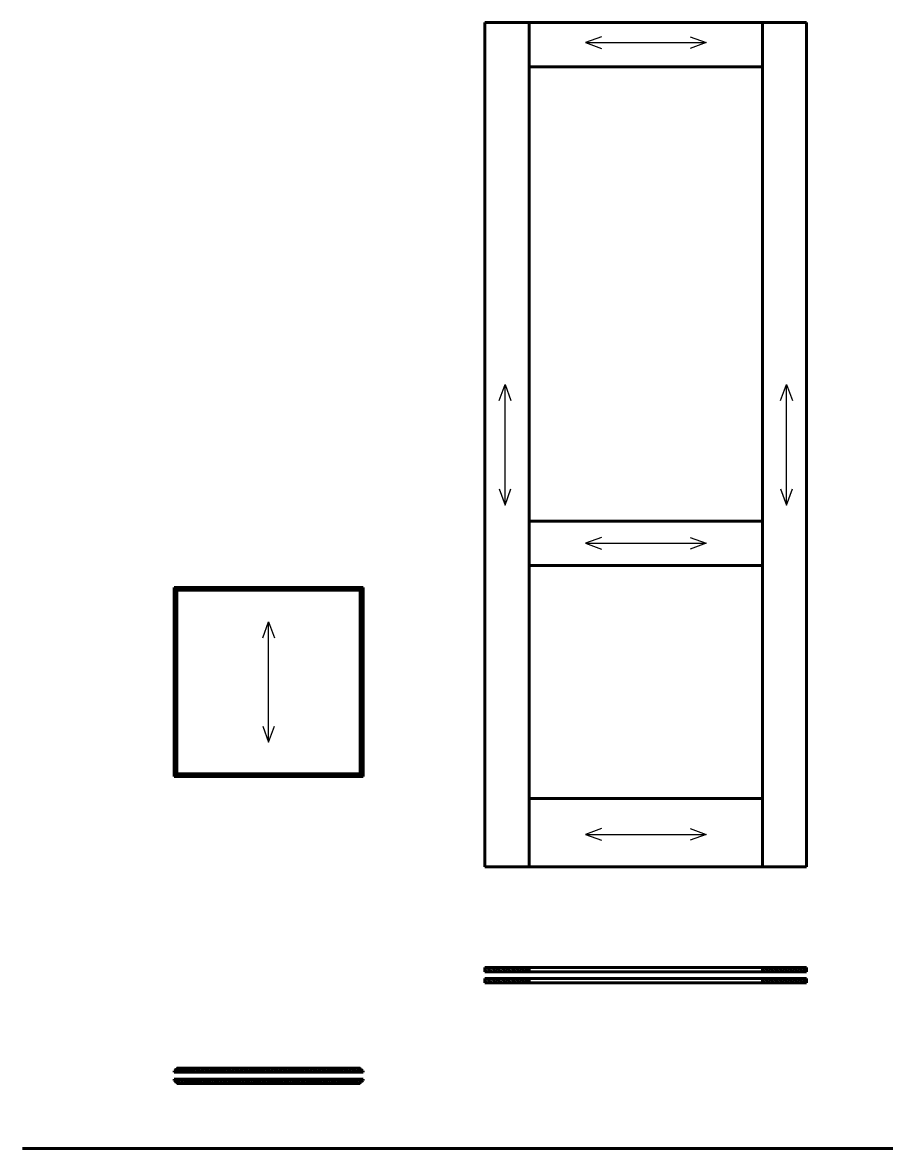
# Model space of a CAD drawing. Header units: inches. Extents: x -4554 to 14101, y -13650 to 2449.
# Drawn here: x -3250 to -1101, y -700 to 2100 of the extents above; entities that cross this region are included whole.
import ezdxf

# ---------------------------------------------------------------- set-up
doc = ezdxf.new("R2010")
doc.units = ezdxf.units.IN
doc.layers.add('Слой1', color=7, linetype='Continuous')

# ---------------------------------------------------------------- blocks, each defined once
blk = doc.blocks.new('*B330')
at = {"layer": 'Слой1', "linetype": 'Continuous'}
for p, q in [((-2082.8, -288), (-2100, -278.1)), ((-2095, -277.5), (-2076.8, -288)), ((-2070.8, -288), (-2089, -277.5)), ((-2083, -277.5), (-2064.8, -288)), ((-2058.8, -288), (-2077, -277.5)), ((-2071, -277.5), (-2052.8, -288)), ((-2046.8, -288), (-2065, -277.5)), ((-2059, -277.5), (-2040.8, -288)), ((-2034.8, -288), (-2053, -277.5)), ((-2047, -277.5), (-2028.8, -288)), ((-2022.8, -288), (-2041, -277.5)), ((-2035, -277.5), (-2016.8, -288)), ((-2010.8, -288), (-2029, -277.5)), ((-2023, -277.5), (-2004.8, -288)), ((-1998.8, -288), (-2017, -277.5)), ((-2011, -277.5), (-1992.8, -288)), ((-1990, -286.2), (-2005, -277.5)), ((-1999, -277.5), (-1990, -282.7)), ((-1990, -279.2), (-1993, -277.5)), ((-2100, -281.5), (-2088.8, -288)), ((-2094.8, -288), (-2100, -285))]:
    blk.add_line(p, q, dxfattribs=at)
blk = doc.blocks.new('*B331')
at = {"layer": 'Слой1', "linetype": 'Continuous'}
for p, q in [((-1392.8, -288), (-1410, -278.1)), ((-1405, -277.5), (-1386.8, -288)), ((-1380.8, -288), (-1399, -277.5)), ((-1393, -277.5), (-1374.8, -288)), ((-1368.8, -288), (-1387, -277.5)), ((-1381, -277.5), (-1362.8, -288)), ((-1356.8, -288), (-1375, -277.5)), ((-1369, -277.5), (-1350.8, -288)), ((-1344.8, -288), (-1363, -277.5)), ((-1357, -277.5), (-1338.8, -288)), ((-1332.8, -288), (-1351, -277.5)), ((-1345, -277.5), (-1326.8, -288)), ((-1320.8, -288), (-1339, -277.5)), ((-1333, -277.5), (-1314.8, -288)), ((-1308.8, -288), (-1327, -277.5)), ((-1321, -277.5), (-1302.8, -288)), ((-1300, -286.2), (-1315, -277.5)), ((-1309, -277.5), (-1300, -282.7)), ((-1300, -279.2), (-1303, -277.5)), ((-1410, -281.5), (-1398.8, -288)), ((-1404.8, -288), (-1410, -285))]:
    blk.add_line(p, q, dxfattribs=at)
blk = doc.blocks.new('*B332')
at = {"layer": 'Слой1', "linetype": 'Continuous'}
for p, q in [((-2082.8, -260.5), (-2100, -250.6)), ((-2095, -250), (-2076.8, -260.5)), ((-2070.8, -260.5), (-2089, -250)), ((-2083, -250), (-2064.8, -260.5)), ((-2058.8, -260.5), (-2077, -250)), ((-2071, -250), (-2052.8, -260.5)), ((-2046.8, -260.5), (-2065, -250)), ((-2059, -250), (-2040.8, -260.5)), ((-2034.8, -260.5), (-2053, -250)), ((-2047, -250), (-2028.8, -260.5)), ((-2022.8, -260.5), (-2041, -250)), ((-2035, -250), (-2016.8, -260.5)), ((-2010.8, -260.5), (-2029, -250)), ((-2023, -250), (-2004.8, -260.5)), ((-1998.8, -260.5), (-2017, -250)), ((-2011, -250), (-1992.8, -260.5)), ((-1990, -258.7), (-2005, -250)), ((-1999, -250), (-1990, -255.2)), ((-1990, -251.7), (-1993, -250)), ((-2100, -254), (-2088.8, -260.5)), ((-2094.8, -260.5), (-2100, -257.5))]:
    blk.add_line(p, q, dxfattribs=at)
blk = doc.blocks.new('*B333')
at = {"layer": 'Слой1', "linetype": 'Continuous'}
for p, q in [((-1392.8, -260.5), (-1410, -250.6)), ((-1405, -250), (-1386.8, -260.5)), ((-1380.8, -260.5), (-1399, -250)), ((-1393, -250), (-1374.8, -260.5)), ((-1368.8, -260.5), (-1387, -250)), ((-1381, -250), (-1362.8, -260.5)), ((-1356.8, -260.5), (-1375, -250)), ((-1369, -250), (-1350.8, -260.5)), ((-1344.8, -260.5), (-1363, -250)), ((-1357, -250), (-1338.8, -260.5)), ((-1332.8, -260.5), (-1351, -250)), ((-1345, -250), (-1326.8, -260.5)), ((-1320.8, -260.5), (-1339, -250)), ((-1333, -250), (-1314.8, -260.5)), ((-1308.8, -260.5), (-1327, -250)), ((-1321, -250), (-1302.8, -260.5)), ((-1300, -258.7), (-1315, -250)), ((-1309, -250), (-1300, -255.2)), ((-1300, -251.7), (-1303, -250)), ((-1410, -254), (-1398.8, -260.5)), ((-1404.8, -260.5), (-1410, -257.5))]:
    blk.add_line(p, q, dxfattribs=at)
blk = doc.blocks.new('*B342')
at = {"layer": 'Слой1', "linetype": 'Continuous'}
for p, q in [((-2868, -502.6), (-2863.4, -510.5)), ((-2860, -510.5), (-2866, -500.1)), ((-2862.6, -500), (-2856.5, -510.5)), ((-2853, -510.5), (-2859.1, -500)), ((-2855.6, -500), (-2849.6, -510.5)), ((-2846.1, -510.5), (-2852.2, -500)), ((-2848.7, -500), (-2842.7, -510.5)), ((-2839.2, -510.5), (-2845.3, -500)), ((-2841.8, -500), (-2835.7, -510.5)), ((-2832.3, -510.5), (-2838.3, -500)), ((-2834.9, -500), (-2828.8, -510.5)), ((-2825.3, -510.5), (-2831.4, -500)), ((-2827.9, -500), (-2821.9, -510.5)), ((-2818.4, -510.5), (-2824.5, -500)), ((-2821, -500), (-2814.9, -510.5)), ((-2811.5, -510.5), (-2817.5, -500)), ((-2814.1, -500), (-2808, -510.5)), ((-2804.5, -510.5), (-2810.6, -500)), ((-2807.1, -500), (-2801.1, -510.5)), ((-2797.6, -510.5), (-2803.7, -500)), ((-2800.2, -500), (-2794.2, -510.5)), ((-2790.7, -510.5), (-2796.8, -500)), ((-2793.3, -500), (-2787.2, -510.5)), ((-2783.8, -510.5), (-2789.8, -500)), ((-2786.4, -500), (-2780.3, -510.5)), ((-2776.8, -510.5), (-2782.9, -500)), ((-2779.4, -500), (-2773.4, -510.5)), ((-2769.9, -510.5), (-2776, -500)), ((-2772.5, -500), (-2766.4, -510.5)), ((-2763, -510.5), (-2769, -500)), ((-2765.6, -500), (-2759.5, -510.5)), ((-2756, -510.5), (-2762.1, -500)), ((-2758.6, -500), (-2752.6, -510.5)), ((-2749.1, -510.5), (-2755.2, -500)), ((-2751.7, -500), (-2745.7, -510.5)), ((-2742.2, -510.5), (-2748.3, -500)), ((-2744.8, -500), (-2738.7, -510.5)), ((-2735.3, -510.5), (-2741.3, -500)), ((-2737.9, -500), (-2731.8, -510.5)), ((-2728.3, -510.5), (-2734.4, -500)), ((-2730.9, -500), (-2724.9, -510.5)), ((-2721.4, -510.5), (-2727.5, -500)), ((-2724, -500), (-2717.9, -510.5)), ((-2714.5, -510.5), (-2720.5, -500)), ((-2717.1, -500), (-2711, -510.5)), ((-2707.6, -510.5), (-2713.6, -500)), ((-2710.2, -500), (-2704.1, -510.5)), ((-2700.6, -510.5), (-2706.7, -500)), ((-2703.2, -500), (-2697.2, -510.5)), ((-2693.7, -510.5), (-2699.8, -500)), ((-2696.3, -500), (-2690.2, -510.5)), ((-2686.8, -510.5), (-2692.8, -500)), ((-2689.4, -500), (-2683.3, -510.5)), ((-2679.8, -510.5), (-2685.9, -500)), ((-2682.4, -500), (-2676.4, -510.5)), ((-2672.9, -510.5), (-2679, -500)), ((-2675.5, -500), (-2669.4, -510.5)), ((-2666, -510.5), (-2672, -500)), ((-2668.6, -500), (-2662.5, -510.5)), ((-2659.1, -510.5), (-2665.1, -500)), ((-2661.7, -500), (-2655.6, -510.5)), ((-2652.1, -510.5), (-2658.2, -500)), ((-2654.7, -500), (-2648.7, -510.5)), ((-2645.2, -510.5), (-2651.3, -500)), ((-2647.8, -500), (-2641.7, -510.5)), ((-2638.3, -510.5), (-2644.3, -500)), ((-2640.9, -500), (-2634.8, -510.5)), ((-2631.3, -510.5), (-2637.4, -500)), ((-2633.9, -500), (-2627.9, -510.5)), ((-2624.4, -510.5), (-2630.5, -500)), ((-2627, -500), (-2620.9, -510.5)), ((-2617.5, -510.5), (-2623.5, -500)), ((-2620.1, -500), (-2614, -510.5)), ((-2610.6, -510.5), (-2616.6, -500)), ((-2613.2, -500), (-2607.1, -510.5)), ((-2603.6, -510.5), (-2609.7, -500)), ((-2606.2, -500), (-2600.2, -510.5)), ((-2596.7, -510.5), (-2602.8, -500)), ((-2599.3, -500), (-2593.2, -510.5)), ((-2589.8, -510.5), (-2595.8, -500)), ((-2592.4, -500), (-2586.3, -510.5)), ((-2582.8, -510.5), (-2588.9, -500)), ((-2585.4, -500), (-2579.4, -510.5)), ((-2575.9, -510.5), (-2582, -500)), ((-2578.5, -500), (-2572.5, -510.5)), ((-2569, -510.5), (-2575.1, -500)), ((-2571.6, -500), (-2565.5, -510.5)), ((-2562.1, -510.5), (-2568.1, -500)), ((-2564.7, -500), (-2558.6, -510.5)), ((-2555.1, -510.5), (-2561.2, -500)), ((-2557.7, -500), (-2551.7, -510.5)), ((-2548.2, -510.5), (-2554.3, -500)), ((-2550.8, -500), (-2544.7, -510.5)), ((-2541.3, -510.5), (-2547.3, -500)), ((-2543.9, -500), (-2537.8, -510.5)), ((-2534.3, -510.5), (-2540.4, -500)), ((-2536.9, -500), (-2530.9, -510.5)), ((-2527.4, -510.5), (-2533.5, -500)), ((-2530, -500), (-2524, -510.5)), ((-2520.5, -510.5), (-2526.6, -500)), ((-2523.1, -500), (-2517, -510.5)), ((-2513.6, -510.5), (-2519.6, -500)), ((-2516.2, -500), (-2510.1, -510.5)), ((-2506.6, -510.5), (-2512.7, -500)), ((-2509.2, -500), (-2503.2, -510.5)), ((-2499.7, -510.5), (-2505.8, -500)), ((-2502.3, -500), (-2496.2, -510.5)), ((-2492.8, -510.5), (-2498.8, -500)), ((-2495.4, -500), (-2489.3, -510.5)), ((-2485.8, -510.5), (-2491.9, -500)), ((-2488.4, -500), (-2482.4, -510.5)), ((-2478.9, -510.5), (-2485, -500)), ((-2481.5, -500), (-2475.5, -510.5)), ((-2472, -510.5), (-2478.1, -500)), ((-2474.6, -500), (-2468.5, -510.5)), ((-2465.1, -510.5), (-2471.1, -500)), ((-2467.7, -500), (-2461.6, -510.5)), ((-2458.1, -510.5), (-2464.2, -500)), ((-2460.7, -500), (-2454.7, -510.5)), ((-2451.2, -510.5), (-2457.3, -500)), ((-2453.8, -500), (-2447.7, -510.5)), ((-2444.3, -510.5), (-2450.3, -500)), ((-2446.9, -500), (-2440.8, -510.5)), ((-2437.4, -510.5), (-2443.4, -500)), ((-2440, -500), (-2433.9, -510.5)), ((-2430.4, -510.5), (-2436.5, -500)), ((-2433, -500), (-2427, -510.5)), ((-2423.5, -510.5), (-2429.6, -500)), ((-2426.1, -500), (-2420, -510.5)), ((-2416.6, -510.5), (-2422.6, -500)), ((-2419.2, -500), (-2413.1, -510.5)), ((-2409.6, -510.5), (-2415.7, -500)), ((-2412.2, -500), (-2406.2, -510.5)), ((-2872.4, -507), (-2870.4, -510.5)), ((-2866.9, -510.5), (-2869.7, -505.7)), ((-2403, -510), (-2405, -506.6))]:
    blk.add_line(p, q, dxfattribs=at)
blk = doc.blocks.new('*B348')
at = {"layer": 'Слой1', "linetype": 'Continuous'}
for p, q in [((-2872.4, -527.5), (-2869.6, -532.3)), ((-2862.9, -538), (-2868.9, -527.5)), ((-2865.5, -527.5), (-2859.4, -538)), ((-2855.9, -538), (-2862, -527.5)), ((-2858.5, -527.5), (-2852.5, -538)), ((-2849, -538), (-2855.1, -527.5)), ((-2851.6, -527.5), (-2845.5, -538)), ((-2842.1, -538), (-2848.1, -527.5)), ((-2844.7, -527.5), (-2838.6, -538)), ((-2835.1, -538), (-2841.2, -527.5)), ((-2837.7, -527.5), (-2831.7, -538)), ((-2828.2, -538), (-2834.3, -527.5)), ((-2830.8, -527.5), (-2824.8, -538)), ((-2821.3, -538), (-2827.4, -527.5)), ((-2823.9, -527.5), (-2817.8, -538)), ((-2814.4, -538), (-2820.4, -527.5)), ((-2817, -527.5), (-2810.9, -538)), ((-2807.4, -538), (-2813.5, -527.5)), ((-2810, -527.5), (-2804, -538)), ((-2800.5, -538), (-2806.6, -527.5)), ((-2803.1, -527.5), (-2797, -538)), ((-2793.6, -538), (-2799.6, -527.5)), ((-2796.2, -527.5), (-2790.1, -538)), ((-2786.6, -538), (-2792.7, -527.5)), ((-2789.2, -527.5), (-2783.2, -538)), ((-2779.7, -538), (-2785.8, -527.5)), ((-2782.3, -527.5), (-2776.3, -538)), ((-2772.8, -538), (-2778.9, -527.5)), ((-2775.4, -527.5), (-2769.3, -538)), ((-2765.9, -538), (-2771.9, -527.5)), ((-2768.5, -527.5), (-2762.4, -538)), ((-2758.9, -538), (-2765, -527.5)), ((-2761.5, -527.5), (-2755.5, -538)), ((-2752, -538), (-2758.1, -527.5)), ((-2754.6, -527.5), (-2748.5, -538)), ((-2745.1, -538), (-2751.1, -527.5)), ((-2747.7, -527.5), (-2741.6, -538)), ((-2738.2, -538), (-2744.2, -527.5)), ((-2740.7, -527.5), (-2734.7, -538)), ((-2731.2, -538), (-2737.3, -527.5)), ((-2733.8, -527.5), (-2727.8, -538)), ((-2724.3, -538), (-2730.4, -527.5)), ((-2726.9, -527.5), (-2720.8, -538)), ((-2717.4, -538), (-2723.4, -527.5)), ((-2720, -527.5), (-2713.9, -538)), ((-2710.4, -538), (-2716.5, -527.5)), ((-2713, -527.5), (-2707, -538)), ((-2703.5, -538), (-2709.6, -527.5)), ((-2706.1, -527.5), (-2700, -538)), ((-2696.6, -538), (-2702.6, -527.5)), ((-2699.2, -527.5), (-2693.1, -538)), ((-2689.7, -538), (-2695.7, -527.5)), ((-2692.3, -527.5), (-2686.2, -538)), ((-2682.7, -538), (-2688.8, -527.5)), ((-2685.3, -527.5), (-2679.3, -538)), ((-2675.8, -538), (-2681.9, -527.5)), ((-2678.4, -527.5), (-2672.3, -538)), ((-2668.9, -538), (-2674.9, -527.5)), ((-2671.5, -527.5), (-2665.4, -538)), ((-2661.9, -538), (-2668, -527.5)), ((-2664.5, -527.5), (-2658.5, -538)), ((-2655, -538), (-2661.1, -527.5)), ((-2657.6, -527.5), (-2651.5, -538)), ((-2648.1, -538), (-2654.1, -527.5)), ((-2650.7, -527.5), (-2644.6, -538)), ((-2641.2, -538), (-2647.2, -527.5)), ((-2643.8, -527.5), (-2637.7, -538)), ((-2634.2, -538), (-2640.3, -527.5)), ((-2636.8, -527.5), (-2630.8, -538)), ((-2627.3, -538), (-2633.4, -527.5)), ((-2629.9, -527.5), (-2623.8, -538)), ((-2620.4, -538), (-2626.4, -527.5)), ((-2623, -527.5), (-2616.9, -538)), ((-2613.4, -538), (-2619.5, -527.5)), ((-2616, -527.5), (-2610, -538)), ((-2606.5, -538), (-2612.6, -527.5)), ((-2609.1, -527.5), (-2603.1, -538)), ((-2599.6, -538), (-2605.6, -527.5)), ((-2602.2, -527.5), (-2596.1, -538)), ((-2592.7, -538), (-2598.7, -527.5)), ((-2595.3, -527.5), (-2589.2, -538)), ((-2585.7, -538), (-2591.8, -527.5)), ((-2588.3, -527.5), (-2582.3, -538)), ((-2578.8, -538), (-2584.9, -527.5)), ((-2581.4, -527.5), (-2575.3, -538)), ((-2571.9, -538), (-2577.9, -527.5)), ((-2574.5, -527.5), (-2568.4, -538)), ((-2564.9, -538), (-2571, -527.5)), ((-2567.5, -527.5), (-2561.5, -538)), ((-2558, -538), (-2564.1, -527.5)), ((-2560.6, -527.5), (-2554.6, -538)), ((-2551.1, -538), (-2557.2, -527.5)), ((-2553.7, -527.5), (-2547.6, -538)), ((-2544.2, -538), (-2550.2, -527.5)), ((-2546.8, -527.5), (-2540.7, -538)), ((-2537.2, -538), (-2543.3, -527.5)), ((-2539.8, -527.5), (-2533.8, -538)), ((-2530.3, -538), (-2536.4, -527.5)), ((-2532.9, -527.5), (-2526.8, -538)), ((-2523.4, -538), (-2529.4, -527.5)), ((-2526, -527.5), (-2519.9, -538)), ((-2516.4, -538), (-2522.5, -527.5)), ((-2519, -527.5), (-2513, -538)), ((-2509.5, -538), (-2515.6, -527.5)), ((-2512.1, -527.5), (-2506.1, -538)), ((-2502.6, -538), (-2508.7, -527.5)), ((-2505.2, -527.5), (-2499.1, -538)), ((-2495.7, -538), (-2501.7, -527.5)), ((-2498.3, -527.5), (-2492.2, -538)), ((-2488.7, -538), (-2494.8, -527.5)), ((-2491.3, -527.5), (-2485.3, -538)), ((-2481.8, -538), (-2487.9, -527.5)), ((-2484.4, -527.5), (-2478.3, -538)), ((-2474.9, -538), (-2480.9, -527.5)), ((-2477.5, -527.5), (-2471.4, -538)), ((-2468, -538), (-2474, -527.5)), ((-2470.5, -527.5), (-2464.5, -538)), ((-2461, -538), (-2467.1, -527.5)), ((-2463.6, -527.5), (-2457.6, -538)), ((-2454.1, -538), (-2460.2, -527.5)), ((-2456.7, -527.5), (-2450.6, -538)), ((-2447.2, -538), (-2453.2, -527.5)), ((-2449.8, -527.5), (-2443.7, -538)), ((-2440.2, -538), (-2446.3, -527.5)), ((-2442.8, -527.5), (-2436.8, -538)), ((-2433.3, -538), (-2439.4, -527.5)), ((-2435.9, -527.5), (-2429.8, -538)), ((-2426.4, -538), (-2432.4, -527.5)), ((-2429, -527.5), (-2422.9, -538)), ((-2419.5, -538), (-2425.5, -527.5)), ((-2422.1, -527.5), (-2416, -538)), ((-2412.5, -538), (-2418.6, -527.5)), ((-2415.1, -527.5), (-2410, -536.3)), ((-2407.7, -534.3), (-2411.7, -527.5)), ((-2408.2, -527.5), (-2405.7, -531.8)), ((-2403, -530.5), (-2404.7, -527.5)), ((-2868.1, -534.9), (-2867.5, -536))]:
    blk.add_line(p, q, dxfattribs=at)

msp = doc.modelspace()

# ---------------------------------------------------------------- linework, layer by layer
at = {"layer": 'Слой1', "color": 7, "linetype": 'Continuous', "lineweight": 60}
for p, q in [((-2100, 2100), (-1300, 2100)), ((-2100, 0), (-2100, 2100)), ((-1990, 0), (-1990, 2100)), ((-1410, 0), (-1410, 2100)), ((-1300, 0), (-1300, 2100)), ((-1990, 1990), (-1410, 1990)), ((-1990, 860), (-1410, 860)), ((-1990, 750), (-1410, 750)), ((-2873, 225), (-2873, 695)), ((-2866, 688), (-2873, 695)), ((-2873, 695), (-2403, 695)), ((-2408, 690), (-2868, 690)), ((-2868, 690), (-2868, 230)), ((-2866, 232), (-2866, 688)), ((-2410, 688), (-2866, 688)), ((-2410, 688), (-2403, 695)), ((-2410, 232), (-2410, 688)), ((-2408, 690), (-2408, 230)), ((-2403, 225), (-2403, 695)), ((-2873, 225), (-2866, 232)), ((-2873, 225), (-2403, 225)), ((-2868, 230), (-2408, 230)), ((-2866, 232), (-2410, 232)), ((-2410, 232), (-2403, 225)), ((-1990, 170), (-1410, 170)), ((-2100, 0), (-1300, 0)), ((-2100, -250), (-1300, -250)), ((-2100, -260.5), (-2100, -250)), ((-1990, -260.5), (-1990, -250)), ((-1410, -260.5), (-1410, -250)), ((-1300, -260.5), (-1300, -250)), ((-2100, -260.5), (-1300, -260.5)), ((-2100, -277.5), (-1300, -277.5)), ((-2100, -277.5), (-2100, -288)), ((-1990, -277.5), (-1990, -288)), ((-1410, -277.5), (-1410, -288)), ((-1300, -277.5), (-1300, -288)), ((-2100, -288), (-1300, -288)), ((-2866, -502), (-2868, -502)), ((-2866, -500), (-2410, -500)), ((-2866, -500), (-2866, -502)), ((-2410, -500), (-2410, -502)), ((-2410, -502), (-2408, -502)), ((-2873, -507), (-2873, -510.5)), ((-2873, -531), (-2873, -527.5)), ((-2403, -507), (-2403, -510.5)), ((-2403, -531), (-2403, -527.5)), ((-2866, -536), (-2868, -536)), ((-2866, -538), (-2866, -536)), ((-2866, -538), (-2410, -538)), ((-2410, -538), (-2410, -536)), ((-2410, -536), (-2408, -536))]:
    msp.add_line(p, q, dxfattribs=at)
at = {"layer": 'Слой1', "linetype": 'Continuous'}
for p, q in [((-1810, 2064.6), (-1850, 2050)), ((-1850, 2050), (-1550, 2050)), ((-1850, 2050), (-1810, 2035.4)), ((-1590, 2064.6), (-1550, 2050)), ((-1550, 2050), (-1590, 2035.4)), ((-2064.6, 1160), (-2050, 1200)), ((-2050, 900), (-2050, 1200)), ((-2050, 1200), (-2035.4, 1160)), ((-1364.6, 1160), (-1350, 1200)), ((-1350, 900), (-1350, 1200)), ((-1350, 1200), (-1335.4, 1160)), ((-2064.6, 940), (-2050, 900)), ((-2050, 900), (-2035.4, 940)), ((-1364.6, 940), (-1350, 900)), ((-1350, 900), (-1335.4, 940)), ((-1810, 819.6), (-1850, 805)), ((-1590, 819.6), (-1550, 805)), ((-1850, 805), (-1550, 805)), ((-1850, 805), (-1810, 790.4)), ((-1550, 805), (-1590, 790.4)), ((-2652.6, 570), (-2638, 610)), ((-2638, 310), (-2638, 610)), ((-2638, 610), (-2623.4, 570)), ((-2652.6, 350), (-2638, 310)), ((-2638, 310), (-2623.4, 350)), ((-1810, 95.6), (-1850, 81)), ((-1590, 95.6), (-1550, 81)), ((-1850, 81), (-1550, 81)), ((-1850, 81), (-1810, 66.4)), ((-1550, 81), (-1590, 66.4))]:
    msp.add_line(p, q, dxfattribs=at)
at = {"layer": 'Слой1', "linetype": 'Continuous', "lineweight": 60}
for p, q in [((-2403, -510.5), (-2873, -510.5)), ((-2873, -527.5), (-2403, -527.5)), ((-3250, -700), (7250, -700))]:
    msp.add_line(p, q, dxfattribs=at)
at = {"layer": 'Слой1', "color": 7, "linetype": 'Continuous', "lineweight": 60}
for centre, start, end in [((-2873, -502), 269.7426, 360), ((-2403, -502), 180, 270.2574), ((-2873, -536), 0, 90.2574), ((-2403, -536), 89.7426, 180)]:
    msp.add_arc(centre, 5, start, end, dxfattribs=at)

# ---------------------------------------------------------------- block references
at = {"layer": 'Слой1'}
for name in ['*B332', '*B333', '*B330', '*B331', '*B342', '*B348']:
    msp.add_blockref(name, (0, 0), dxfattribs=at)

doc.saveas('drawing.dxf')
